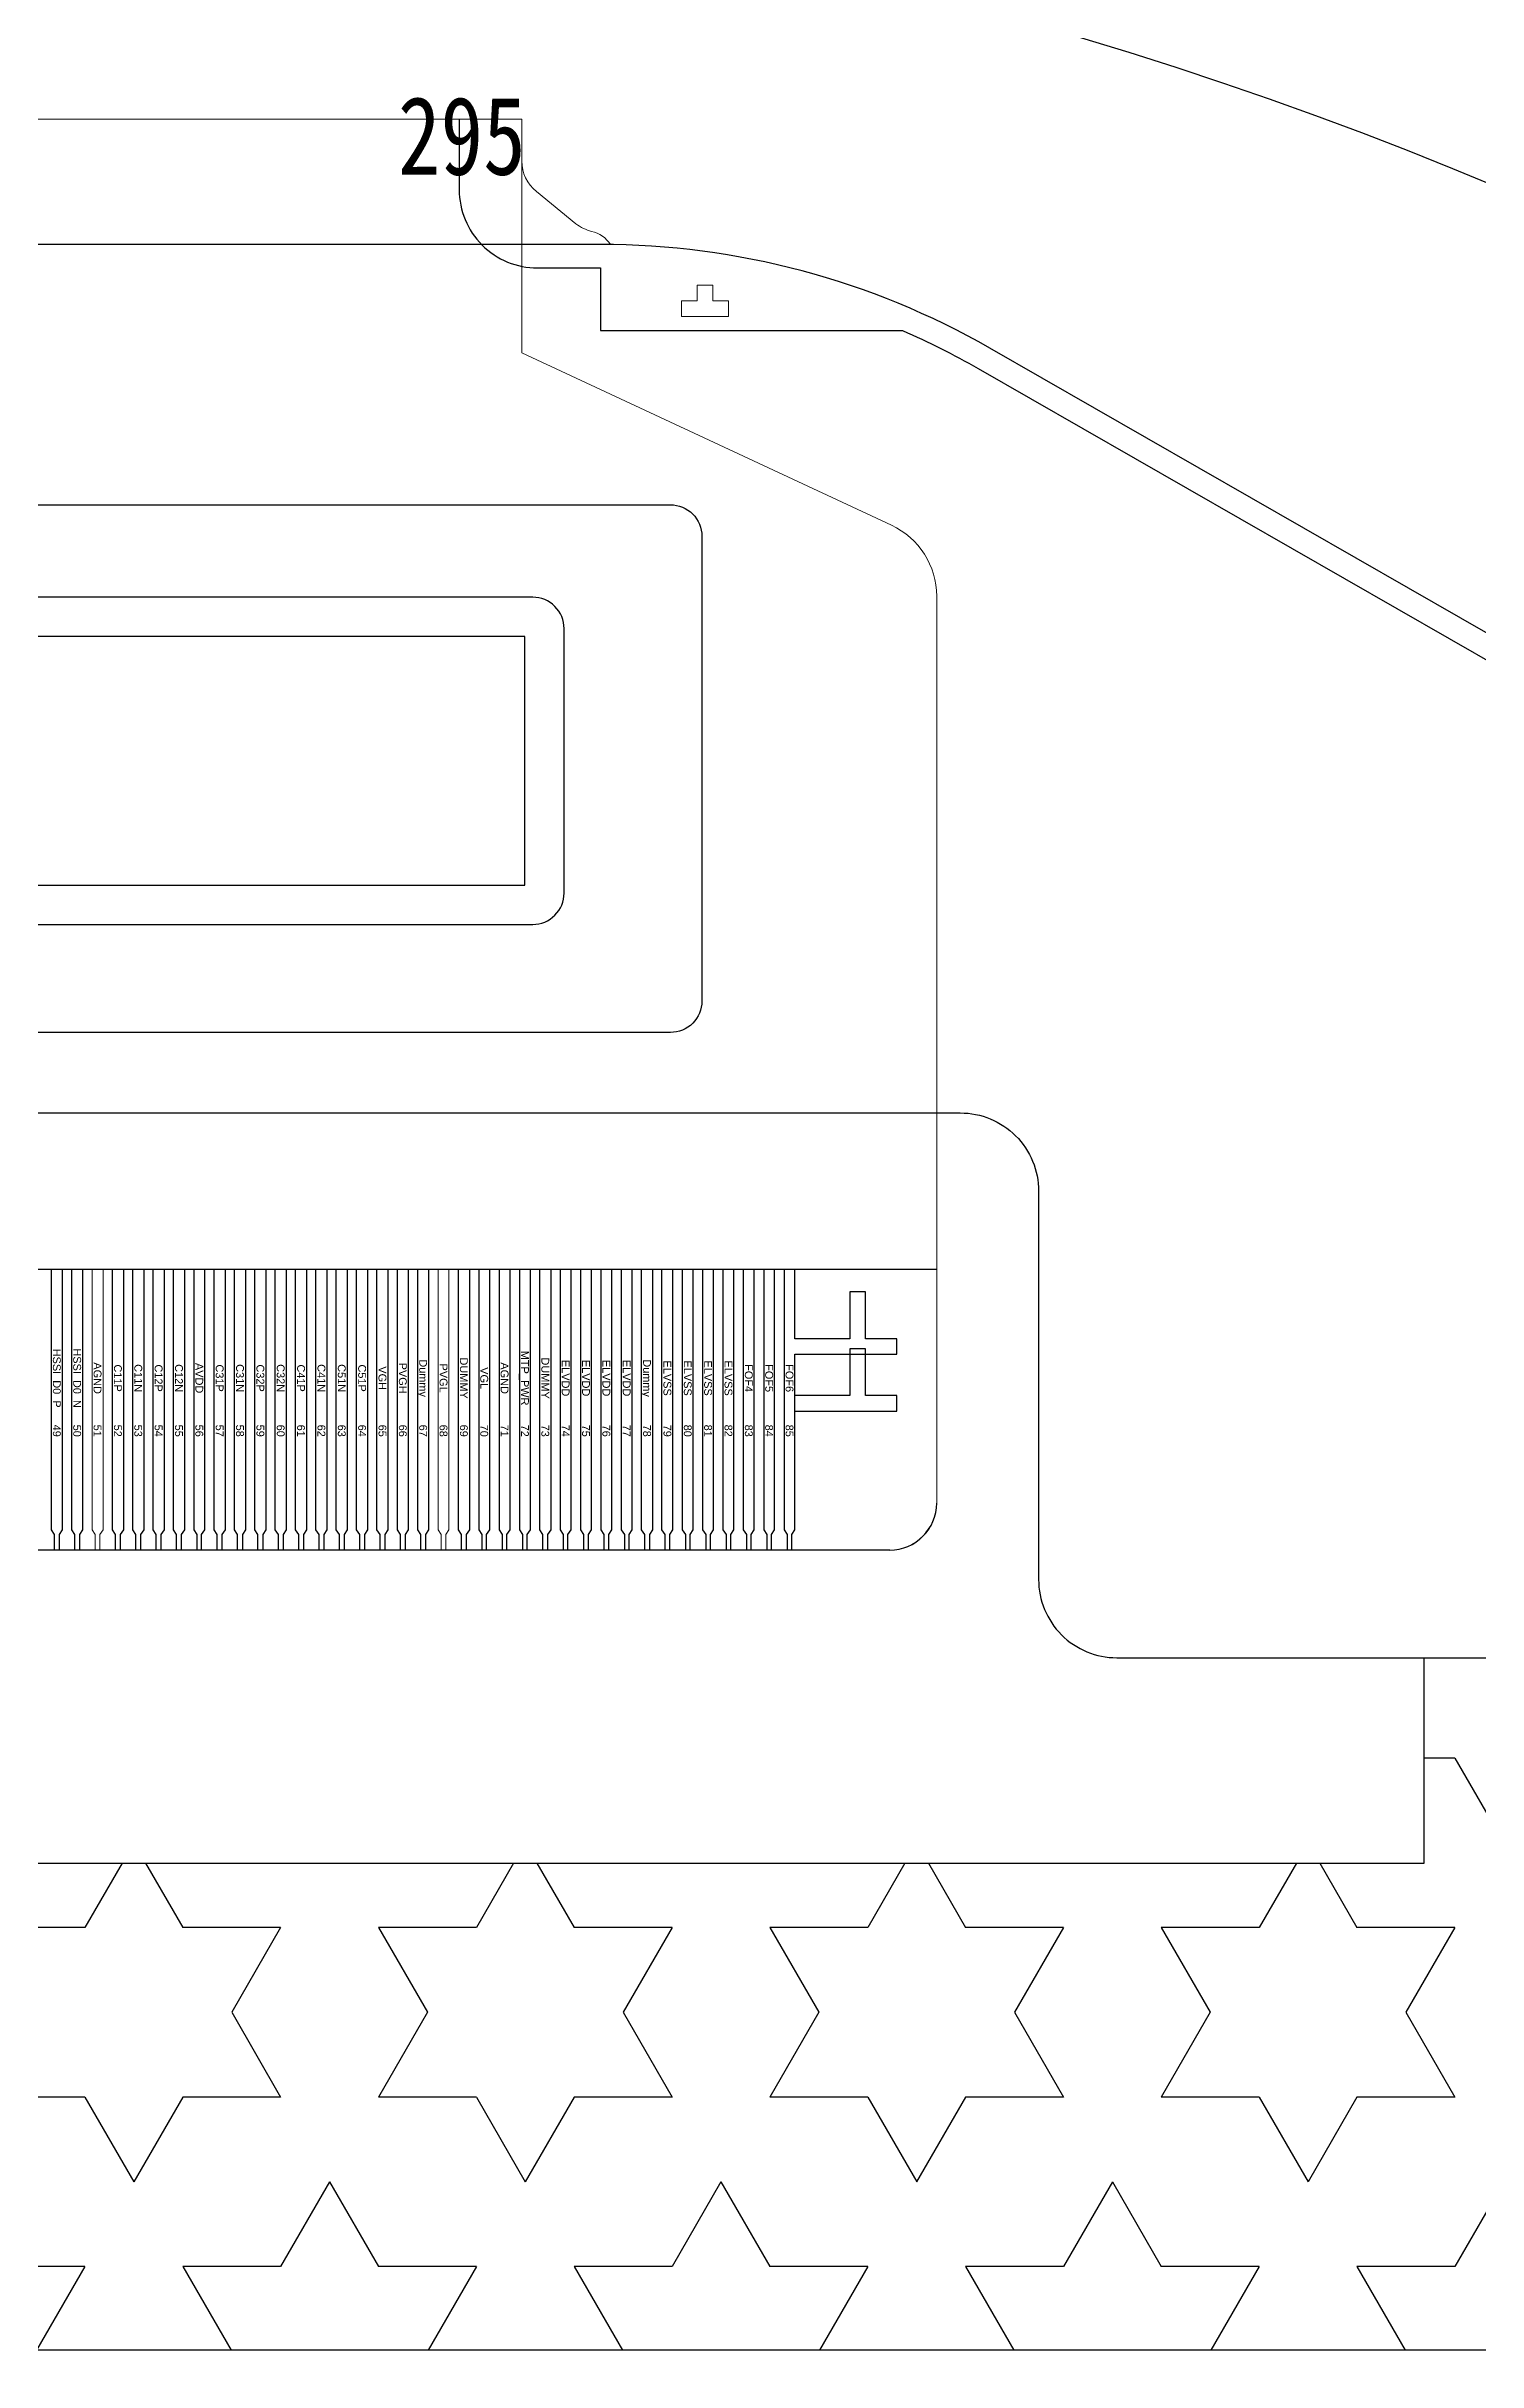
# Model space of a CAD drawing. Header units: inches. Extents: x 1065 to 1380, y -746 to -387.
# Drawn here: x 1318.85 to 1327.99, y -605.2 to -590.42 of the extents above; entities that cross this region are included whole.
import ezdxf
from ezdxf.enums import TextEntityAlignment as Align

# ---------------------------------------------------------------- set-up
doc = ezdxf.new("R2010")
doc.units = ezdxf.units.IN
doc.header["$LTSCALE"] = 0.909449
doc.header["$MEASUREMENT"] = 0
doc.layers.get('0').update_dxf_attribs({"linetype": 'CONTINUOUS'})
for name, color, linetype in [('01 Copper', 3, 'CONTINUOUS'), ('03 Solder resist', 6, 'CONTINUOUS'), ('04 Chip', 20, 'CONTINUOUS'), ('06 Cutline', 4, 'CONTINUOUS'), ('06_CUTLINE', 7, 'CONTINUOUS'), ('07 Potting', 132, 'CONTINUOUS'), ('13 OL no.', 190, 'CONTINUOUS'), ('14 OL name', 220, 'CONTINUOUS'), ('DIM', 7, 'CONTINUOUS')]:
    doc.layers.add(name, color=color, linetype=linetype)
doc.layers.add('01_Copper', color=3, linetype='CONTINUOUS', lineweight=0)
doc.styles.add('MBC_Arial_Font', font='arial.ttf')
doc.styles.get("Standard").update_dxf_attribs({"font": 'txt', "width": 0.8})

msp = doc.modelspace()

# ---------------------------------------------------------------- hatches: boundary and pattern name
h = msp.add_hatch()
h.set_pattern_fill('STARS', color=5, scale=5, angle=180, style=0)
h.set_pattern_definition([(180, (2025.346, -1186.9994), (-1e-16, -1.0825318), [0.625, -0.625]), (240, (2025.346, -1186.9994), (0.9375, -0.5412659), [0.625, -0.625]), (300, (2025.0335, -1187.5407), (0.9375, 0.5412659), [0.625, -0.625])])
edge = h.paths.add_edge_path()
edge.add_line((1327.651, -602.02), (1327.651, -600.708))
edge.add_line((1327.651, -600.708), (1335.653, -600.708))
edge.add_arc((1335.653, -601.208), 0.5, 38.1223, 90, ccw=False)
edge.add_arc((1318.137, -614.953), 22.765, -2.2608, 38.1223, ccw=False)
edge.add_arc((1340.385, -615.831), 0.5, 270, 357.7392, ccw=False)
edge.add_line((1340.385, -616.331), (1333.436, -616.331))
edge.add_line((1333.436, -616.331), (1333.436, -605.131))
edge.add_line((1333.436, -605.131), (1309.602, -605.131))
edge.add_line((1309.602, -605.131), (1309.602, -602.02))
edge.add_line((1309.602, -602.02), (1327.651, -602.02))

# ---------------------------------------------------------------- linework, layer by layer
at = {"color": 1}
msp.add_line((1324.537, -598.228), (1311.737, -598.228), dxfattribs=at)
at = {"color": 1, "linetype": 'Continuous'}
msp.add_line((1324.537, -598.228), (1311.737, -598.228), dxfattribs=at)
at = {"color": 6}
msp.add_lwpolyline([(1321.487, -590.881), (1321.487, -591.331, 0.414214), (1321.987, -591.831), (1322.39, -591.831), (1322.39, -592.231), (1324.319, -592.231, -0.027877), (1324.802, -592.473), (1329.482, -595.156, -0.618371), (1327.145, -635.911), (1323.483, -637.485, -0.101815), (1321.568, -637.879), (1314.706, -637.879, -0.101815), (1312.791, -637.485), (1309.13, -635.911, -0.618371), (1306.792, -595.156), (1311.472, -592.473, -0.027877), (1311.955, -592.231), (1313.884, -592.231), (1313.884, -591.831), (1314.387, -591.831, 0.414214), (1314.887, -591.331), (1314.887, -590.881)], format="xyb", dxfattribs=at)
at = {"color": 3}
msp.add_lwpolyline([(1327.204, -636.049, 0.618371), (1329.557, -595.026), (1324.877, -592.343, 0.130855), (1322.39, -591.681), (1318.137, -591.681), (1313.884, -591.681, 0.130855), (1311.397, -592.343), (1306.717, -595.026, 0.618371), (1309.07, -636.049), (1312.732, -637.622, 0.101815), (1314.706, -638.029), (1321.568, -638.029, 0.101815), (1323.543, -637.622)], format="xyb", close=True, dxfattribs=at)
at = {"lineweight": 0}
msp.add_lwpolyline([(1323.108, -592.041), (1323.108, -591.941), (1323.008, -591.941), (1323.008, -592.041), (1322.908, -592.041), (1322.908, -592.141), (1323.008, -592.141), (1323.208, -592.141), (1323.208, -592.041)], close=True, dxfattribs=at)
at = {"color": 4, "ltscale": 0.1}
msp.add_circle((1318.137, -614.95), 25.65, dxfattribs=at)
at = {"layer": '01 Copper'}
for points in [[(1318.902, -600.02), (1318.902, -599.92), (1318.882, -599.89), (1318.882, -598.228)], [(1318.952, -598.228), (1318.952, -599.89), (1318.932, -599.92), (1318.932, -600.02)], [(1319.032, -600.02), (1319.032, -599.92), (1319.012, -599.89), (1319.012, -598.228)], [(1319.082, -598.228), (1319.082, -599.89), (1319.062, -599.92), (1319.062, -600.02)], [(1319.292, -600.02), (1319.292, -599.92), (1319.272, -599.89), (1319.272, -598.228)], [(1319.342, -598.228), (1319.342, -599.89), (1319.322, -599.92), (1319.322, -600.02)], [(1319.422, -600.02), (1319.422, -599.92), (1319.402, -599.89), (1319.402, -598.228)], [(1319.472, -598.228), (1319.472, -599.89), (1319.452, -599.92), (1319.452, -600.02)], [(1319.552, -600.02), (1319.552, -599.92), (1319.532, -599.89), (1319.532, -598.228)], [(1319.602, -598.228), (1319.602, -599.89), (1319.582, -599.92), (1319.582, -600.02)], [(1319.682, -600.02), (1319.682, -599.92), (1319.662, -599.89), (1319.662, -598.228)], [(1319.732, -598.228), (1319.732, -599.89), (1319.712, -599.92), (1319.712, -600.02)], [(1319.792, -598.228), (1319.792, -599.89), (1319.812, -599.92), (1319.812, -600.02)], [(1319.842, -600.02), (1319.842, -599.92), (1319.862, -599.89), (1319.862, -598.228)], [(1319.942, -600.02), (1319.942, -599.92), (1319.922, -599.89), (1319.922, -598.228)], [(1319.992, -598.228), (1319.992, -599.89), (1319.972, -599.92), (1319.972, -600.02)], [(1320.072, -600.02), (1320.072, -599.92), (1320.052, -599.89), (1320.052, -598.228)], [(1320.122, -598.228), (1320.122, -599.89), (1320.102, -599.92), (1320.102, -600.02)], [(1320.202, -600.02), (1320.202, -599.92), (1320.182, -599.89), (1320.182, -598.228)], [(1320.252, -598.228), (1320.252, -599.89), (1320.232, -599.92), (1320.232, -600.02)], [(1320.332, -600.02), (1320.332, -599.92), (1320.312, -599.89), (1320.312, -598.228)], [(1320.382, -598.228), (1320.382, -599.89), (1320.362, -599.92), (1320.362, -600.02)], [(1320.462, -600.02), (1320.462, -599.92), (1320.442, -599.89), (1320.442, -598.228)], [(1320.512, -598.228), (1320.512, -599.89), (1320.492, -599.92), (1320.492, -600.02)], [(1320.592, -600.02), (1320.592, -599.92), (1320.572, -599.89), (1320.572, -598.228)], [(1320.642, -598.228), (1320.642, -599.89), (1320.622, -599.92), (1320.622, -600.02)], [(1320.722, -600.02), (1320.722, -599.92), (1320.702, -599.89), (1320.702, -598.228)], [(1320.772, -598.228), (1320.772, -599.89), (1320.752, -599.92), (1320.752, -600.02)], [(1320.852, -600.02), (1320.852, -599.92), (1320.832, -599.89), (1320.832, -598.228)], [(1320.902, -598.228), (1320.902, -599.89), (1320.882, -599.92), (1320.882, -600.02)], [(1320.982, -600.02), (1320.982, -599.92), (1320.962, -599.89), (1320.962, -598.228)], [(1321.032, -598.228), (1321.032, -599.89), (1321.012, -599.92), (1321.012, -600.02)], [(1321.112, -600.02), (1321.112, -599.92), (1321.092, -599.89), (1321.092, -598.228)], [(1321.162, -598.228), (1321.162, -599.89), (1321.142, -599.92), (1321.142, -600.02)], [(1321.242, -600.02), (1321.242, -599.92), (1321.222, -599.89), (1321.222, -598.228)], [(1321.292, -598.228), (1321.292, -599.89), (1321.272, -599.92), (1321.272, -600.02)], [(1321.502, -600.02), (1321.502, -599.92), (1321.482, -599.89), (1321.482, -598.228)], [(1321.552, -598.228), (1321.552, -599.89), (1321.532, -599.92), (1321.532, -600.02)], [(1321.612, -598.228), (1321.612, -599.89), (1321.632, -599.92), (1321.632, -600.02)], [(1321.662, -600.02), (1321.662, -599.92), (1321.682, -599.89), (1321.682, -598.228)], [(1321.742, -598.228), (1321.742, -599.89), (1321.762, -599.92), (1321.762, -600.02)], [(1321.792, -600.02), (1321.792, -599.92), (1321.812, -599.89), (1321.812, -598.228)], [(1321.872, -598.228), (1321.872, -599.89), (1321.892, -599.92), (1321.892, -600.02)], [(1321.922, -600.02), (1321.922, -599.92), (1321.942, -599.89), (1321.942, -598.228)], [(1322.022, -600.02), (1322.022, -599.92), (1322.002, -599.89), (1322.002, -598.228)], [(1322.072, -598.228), (1322.072, -599.89), (1322.052, -599.92), (1322.052, -600.02)], [(1322.132, -598.228), (1322.132, -599.89), (1322.152, -599.92), (1322.152, -600.02)], [(1322.182, -600.02), (1322.182, -599.92), (1322.202, -599.89), (1322.202, -598.228)], [(1322.262, -598.228), (1322.262, -599.89), (1322.282, -599.92), (1322.282, -600.02)], [(1322.312, -600.02), (1322.312, -599.92), (1322.332, -599.89), (1322.332, -598.228)], [(1322.392, -598.228), (1322.392, -599.89), (1322.412, -599.92), (1322.412, -600.02)], [(1322.442, -600.02), (1322.442, -599.92), (1322.462, -599.89), (1322.462, -598.228)], [(1322.522, -598.228), (1322.522, -599.89), (1322.542, -599.92), (1322.542, -600.02)], [(1322.572, -600.02), (1322.572, -599.92), (1322.592, -599.89), (1322.592, -598.228)], [(1322.672, -600.02), (1322.672, -599.92), (1322.652, -599.89), (1322.652, -598.228)], [(1322.722, -598.228), (1322.722, -599.89), (1322.702, -599.92), (1322.702, -600.02)], [(1322.802, -600.02), (1322.802, -599.92), (1322.782, -599.89), (1322.782, -598.228)], [(1322.832, -600.02), (1322.832, -599.92), (1322.852, -599.89), (1322.852, -598.228)], [(1322.912, -598.228), (1322.912, -599.89), (1322.932, -599.92), (1322.932, -600.02)], [(1322.962, -600.02), (1322.962, -599.92), (1322.982, -599.89), (1322.982, -598.228)], [(1323.042, -598.228), (1323.042, -599.89), (1323.062, -599.92), (1323.062, -600.02)], [(1323.092, -600.02), (1323.092, -599.92), (1323.112, -599.89), (1323.112, -598.228)], [(1323.172, -598.228), (1323.172, -599.89), (1323.192, -599.92), (1323.192, -600.02)], [(1323.222, -600.02), (1323.222, -599.92), (1323.242, -599.89), (1323.242, -598.228)], [(1323.302, -598.228), (1323.302, -599.89), (1323.322, -599.92), (1323.322, -600.02)], [(1323.352, -600.02), (1323.352, -599.92), (1323.372, -599.89), (1323.372, -598.228)], [(1323.432, -598.228), (1323.432, -599.89), (1323.452, -599.92), (1323.452, -600.02)], [(1323.482, -600.02), (1323.482, -599.92), (1323.502, -599.89), (1323.502, -598.228)], [(1323.562, -598.228), (1323.562, -599.89), (1323.582, -599.92), (1323.582, -600.02)], [(1323.612, -600.02), (1323.612, -599.92), (1323.632, -599.89), (1323.632, -598.77), (1324.282, -598.77), (1324.282, -598.67), (1324.082, -598.67), (1324.082, -598.37), (1323.982, -598.37), (1323.982, -598.67), (1323.632, -598.67), (1323.632, -598.228)], [(1323.632, -599.134), (1324.282, -599.134), (1324.282, -599.034), (1324.082, -599.034), (1324.082, -598.734), (1323.982, -598.734), (1323.982, -599.034), (1323.632, -599.034)]]:
    msp.add_lwpolyline(points, dxfattribs=at)
at = {"layer": '01 Copper', "linetype": 'Continuous', "lineweight": 0}
for points in [[(1319.142, -598.228), (1319.142, -599.89), (1319.162, -599.92), (1319.162, -600.02)], [(1319.192, -600.02), (1319.192, -599.92), (1319.212, -599.89), (1319.212, -598.228)]]:
    msp.add_lwpolyline(points, dxfattribs=at)
at = {"layer": '01 Copper', "color": 3, "linetype": 'Continuous', "lineweight": 0}
for points in [[(1321.372, -600.02), (1321.372, -599.92), (1321.352, -599.89), (1321.352, -598.228)], [(1321.422, -598.228), (1321.422, -599.89), (1321.402, -599.92), (1321.402, -600.02)]]:
    msp.add_lwpolyline(points, dxfattribs=at)
at = {"layer": '01_Copper', "color": 3, "linetype": 'Continuous'}
for p, q in [((1318.882, -599.89), (1318.882, -598.228)), ((1318.952, -598.228), (1318.952, -599.89)), ((1319.012, -599.89), (1319.012, -598.228)), ((1319.082, -598.228), (1319.082, -599.89)), ((1319.142, -598.228), (1319.142, -599.89)), ((1319.212, -599.89), (1319.212, -598.228)), ((1319.272, -599.89), (1319.272, -598.228)), ((1319.342, -598.228), (1319.342, -599.89)), ((1319.402, -599.89), (1319.402, -598.228)), ((1319.472, -598.228), (1319.472, -599.89)), ((1319.532, -599.89), (1319.532, -598.228)), ((1319.602, -598.228), (1319.602, -599.89)), ((1319.662, -599.89), (1319.662, -598.228)), ((1319.732, -598.228), (1319.732, -599.89)), ((1319.792, -598.228), (1319.792, -599.89)), ((1319.862, -599.89), (1319.862, -598.228)), ((1319.922, -599.89), (1319.922, -598.228)), ((1319.992, -598.228), (1319.992, -599.89)), ((1320.052, -599.89), (1320.052, -598.228)), ((1320.122, -598.228), (1320.122, -599.89)), ((1320.182, -599.89), (1320.182, -598.228)), ((1320.252, -598.228), (1320.252, -599.89)), ((1320.312, -599.89), (1320.312, -598.228)), ((1320.382, -598.228), (1320.382, -599.89)), ((1320.442, -599.89), (1320.442, -598.228)), ((1320.512, -598.228), (1320.512, -599.89)), ((1320.572, -599.89), (1320.572, -598.228)), ((1320.642, -598.228), (1320.642, -599.89)), ((1320.702, -599.89), (1320.702, -598.228)), ((1320.772, -598.228), (1320.772, -599.89)), ((1320.832, -599.89), (1320.832, -598.228)), ((1320.902, -598.228), (1320.902, -599.89)), ((1320.962, -599.89), (1320.962, -598.228)), ((1321.032, -598.228), (1321.032, -599.89)), ((1321.092, -599.89), (1321.092, -598.228)), ((1321.162, -598.228), (1321.162, -599.89)), ((1321.222, -599.89), (1321.222, -598.228)), ((1321.292, -598.228), (1321.292, -599.89)), ((1321.352, -599.89), (1321.352, -598.228)), ((1321.422, -598.228), (1321.422, -599.89)), ((1321.482, -599.89), (1321.482, -598.228)), ((1321.552, -598.228), (1321.552, -599.89)), ((1321.612, -598.228), (1321.612, -599.89)), ((1321.682, -599.89), (1321.682, -598.228)), ((1321.742, -598.228), (1321.742, -599.89)), ((1321.812, -599.89), (1321.812, -598.228)), ((1321.872, -598.228), (1321.872, -599.89)), ((1321.942, -599.89), (1321.942, -598.228)), ((1322.002, -599.89), (1322.002, -598.228)), ((1322.072, -598.228), (1322.072, -599.89)), ((1322.132, -598.228), (1322.132, -599.89)), ((1322.202, -599.89), (1322.202, -598.228)), ((1322.262, -598.228), (1322.262, -599.89)), ((1322.332, -599.89), (1322.332, -598.228)), ((1322.392, -598.228), (1322.392, -599.89)), ((1322.462, -599.89), (1322.462, -598.228)), ((1322.522, -598.228), (1322.522, -599.89)), ((1322.592, -599.89), (1322.592, -598.228)), ((1322.652, -599.89), (1322.652, -598.228)), ((1322.722, -598.228), (1322.722, -599.89)), ((1322.782, -599.89), (1322.782, -598.228)), ((1322.852, -599.89), (1322.852, -598.228)), ((1322.912, -598.228), (1322.912, -599.89)), ((1322.982, -599.89), (1322.982, -598.228)), ((1323.042, -598.228), (1323.042, -599.89)), ((1323.112, -599.89), (1323.112, -598.228)), ((1323.172, -598.228), (1323.172, -599.89)), ((1323.242, -599.89), (1323.242, -598.228)), ((1323.302, -598.228), (1323.302, -599.89)), ((1323.372, -599.89), (1323.372, -598.228)), ((1323.432, -598.228), (1323.432, -599.89)), ((1323.502, -599.89), (1323.502, -598.228)), ((1323.562, -598.228), (1323.562, -599.89)), ((1323.632, -598.67), (1323.632, -598.228)), ((1323.982, -598.37), (1323.982, -598.67)), ((1324.082, -598.37), (1323.982, -598.37)), ((1324.082, -598.67), (1324.082, -598.37)), ((1323.982, -598.67), (1323.632, -598.67)), ((1324.282, -598.67), (1324.082, -598.67)), ((1324.282, -598.77), (1324.282, -598.67)), ((1323.632, -599.89), (1323.632, -598.77)), ((1323.632, -598.77), (1324.282, -598.77)), ((1318.902, -599.92), (1318.882, -599.89)), ((1318.902, -600.02), (1318.902, -599.92)), ((1318.952, -599.89), (1318.932, -599.92)), ((1318.932, -599.92), (1318.932, -600.02)), ((1319.032, -599.92), (1319.012, -599.89)), ((1319.032, -600.02), (1319.032, -599.92)), ((1319.082, -599.89), (1319.062, -599.92)), ((1319.062, -599.92), (1319.062, -600.02)), ((1319.142, -599.89), (1319.162, -599.92)), ((1319.162, -599.92), (1319.162, -600.02)), ((1319.192, -599.92), (1319.212, -599.89)), ((1319.192, -600.02), (1319.192, -599.92)), ((1319.292, -599.92), (1319.272, -599.89)), ((1319.292, -600.02), (1319.292, -599.92)), ((1319.342, -599.89), (1319.322, -599.92)), ((1319.322, -599.92), (1319.322, -600.02)), ((1319.422, -599.92), (1319.402, -599.89)), ((1319.422, -600.02), (1319.422, -599.92)), ((1319.472, -599.89), (1319.452, -599.92)), ((1319.452, -599.92), (1319.452, -600.02)), ((1319.552, -599.92), (1319.532, -599.89)), ((1319.552, -600.02), (1319.552, -599.92)), ((1319.602, -599.89), (1319.582, -599.92)), ((1319.582, -599.92), (1319.582, -600.02)), ((1319.682, -599.92), (1319.662, -599.89)), ((1319.682, -600.02), (1319.682, -599.92)), ((1319.732, -599.89), (1319.712, -599.92)), ((1319.712, -599.92), (1319.712, -600.02)), ((1319.792, -599.89), (1319.812, -599.92)), ((1319.812, -599.92), (1319.812, -600.02)), ((1319.842, -599.92), (1319.862, -599.89)), ((1319.842, -600.02), (1319.842, -599.92)), ((1319.942, -599.92), (1319.922, -599.89)), ((1319.942, -600.02), (1319.942, -599.92)), ((1319.992, -599.89), (1319.972, -599.92)), ((1319.972, -599.92), (1319.972, -600.02)), ((1320.072, -599.92), (1320.052, -599.89)), ((1320.072, -600.02), (1320.072, -599.92)), ((1320.122, -599.89), (1320.102, -599.92)), ((1320.102, -599.92), (1320.102, -600.02)), ((1320.202, -599.92), (1320.182, -599.89)), ((1320.202, -600.02), (1320.202, -599.92)), ((1320.252, -599.89), (1320.232, -599.92)), ((1320.232, -599.92), (1320.232, -600.02)), ((1320.332, -599.92), (1320.312, -599.89)), ((1320.332, -600.02), (1320.332, -599.92)), ((1320.382, -599.89), (1320.362, -599.92)), ((1320.362, -599.92), (1320.362, -600.02)), ((1320.462, -599.92), (1320.442, -599.89)), ((1320.462, -600.02), (1320.462, -599.92)), ((1320.512, -599.89), (1320.492, -599.92)), ((1320.492, -599.92), (1320.492, -600.02)), ((1320.592, -599.92), (1320.572, -599.89)), ((1320.592, -600.02), (1320.592, -599.92)), ((1320.642, -599.89), (1320.622, -599.92)), ((1320.622, -599.92), (1320.622, -600.02)), ((1320.722, -599.92), (1320.702, -599.89)), ((1320.722, -600.02), (1320.722, -599.92)), ((1320.772, -599.89), (1320.752, -599.92)), ((1320.752, -599.92), (1320.752, -600.02)), ((1320.852, -599.92), (1320.832, -599.89)), ((1320.852, -600.02), (1320.852, -599.92)), ((1320.902, -599.89), (1320.882, -599.92)), ((1320.882, -599.92), (1320.882, -600.02)), ((1320.982, -599.92), (1320.962, -599.89)), ((1320.982, -600.02), (1320.982, -599.92)), ((1321.032, -599.89), (1321.012, -599.92)), ((1321.012, -599.92), (1321.012, -600.02)), ((1321.112, -599.92), (1321.092, -599.89)), ((1321.112, -600.02), (1321.112, -599.92)), ((1321.162, -599.89), (1321.142, -599.92)), ((1321.142, -599.92), (1321.142, -600.02)), ((1321.242, -599.92), (1321.222, -599.89)), ((1321.242, -600.02), (1321.242, -599.92)), ((1321.292, -599.89), (1321.272, -599.92)), ((1321.272, -599.92), (1321.272, -600.02)), ((1321.372, -599.92), (1321.352, -599.89)), ((1321.372, -600.02), (1321.372, -599.92)), ((1321.422, -599.89), (1321.402, -599.92)), ((1321.402, -599.92), (1321.402, -600.02)), ((1321.502, -599.92), (1321.482, -599.89)), ((1321.502, -600.02), (1321.502, -599.92)), ((1321.552, -599.89), (1321.532, -599.92)), ((1321.532, -599.92), (1321.532, -600.02)), ((1321.612, -599.89), (1321.632, -599.92)), ((1321.632, -599.92), (1321.632, -600.02)), ((1321.662, -599.92), (1321.682, -599.89)), ((1321.662, -600.02), (1321.662, -599.92)), ((1321.742, -599.89), (1321.762, -599.92)), ((1321.762, -599.92), (1321.762, -600.02)), ((1321.792, -599.92), (1321.812, -599.89)), ((1321.792, -600.02), (1321.792, -599.92)), ((1321.872, -599.89), (1321.892, -599.92)), ((1321.892, -599.92), (1321.892, -600.02)), ((1321.922, -599.92), (1321.942, -599.89)), ((1321.922, -600.02), (1321.922, -599.92)), ((1322.022, -599.92), (1322.002, -599.89)), ((1322.022, -600.02), (1322.022, -599.92)), ((1322.072, -599.89), (1322.052, -599.92)), ((1322.052, -599.92), (1322.052, -600.02)), ((1322.132, -599.89), (1322.152, -599.92)), ((1322.152, -599.92), (1322.152, -600.02)), ((1322.182, -599.92), (1322.202, -599.89)), ((1322.182, -600.02), (1322.182, -599.92)), ((1322.262, -599.89), (1322.282, -599.92)), ((1322.282, -599.92), (1322.282, -600.02)), ((1322.312, -599.92), (1322.332, -599.89)), ((1322.312, -600.02), (1322.312, -599.92)), ((1322.392, -599.89), (1322.412, -599.92)), ((1322.412, -599.92), (1322.412, -600.02)), ((1322.442, -599.92), (1322.462, -599.89)), ((1322.442, -600.02), (1322.442, -599.92)), ((1322.522, -599.89), (1322.542, -599.92)), ((1322.542, -599.92), (1322.542, -600.02)), ((1322.572, -599.92), (1322.592, -599.89)), ((1322.572, -600.02), (1322.572, -599.92)), ((1322.672, -599.92), (1322.652, -599.89)), ((1322.672, -600.02), (1322.672, -599.92)), ((1322.722, -599.89), (1322.702, -599.92)), ((1322.702, -599.92), (1322.702, -600.02)), ((1322.802, -599.92), (1322.782, -599.89)), ((1322.802, -600.02), (1322.802, -599.92)), ((1322.832, -599.92), (1322.852, -599.89)), ((1322.832, -600.02), (1322.832, -599.92)), ((1322.912, -599.89), (1322.932, -599.92)), ((1322.932, -599.92), (1322.932, -600.02)), ((1322.962, -599.92), (1322.982, -599.89)), ((1322.962, -600.02), (1322.962, -599.92)), ((1323.042, -599.89), (1323.062, -599.92)), ((1323.062, -599.92), (1323.062, -600.02)), ((1323.092, -599.92), (1323.112, -599.89)), ((1323.092, -600.02), (1323.092, -599.92)), ((1323.172, -599.89), (1323.192, -599.92)), ((1323.192, -599.92), (1323.192, -600.02)), ((1323.222, -599.92), (1323.242, -599.89)), ((1323.222, -600.02), (1323.222, -599.92)), ((1323.302, -599.89), (1323.322, -599.92)), ((1323.322, -599.92), (1323.322, -600.02)), ((1323.352, -599.92), (1323.372, -599.89)), ((1323.352, -600.02), (1323.352, -599.92)), ((1323.432, -599.89), (1323.452, -599.92)), ((1323.452, -599.92), (1323.452, -600.02)), ((1323.482, -599.92), (1323.502, -599.89)), ((1323.482, -600.02), (1323.482, -599.92)), ((1323.562, -599.89), (1323.582, -599.92)), ((1323.582, -599.92), (1323.582, -600.02)), ((1323.612, -599.92), (1323.632, -599.89)), ((1323.612, -600.02), (1323.612, -599.92))]:
    msp.add_line(p, q, dxfattribs=at)
at = {"layer": '03 Solder resist'}
msp.add_lwpolyline([(1321.957, -593.934), (1314.317, -593.934, 0.414214), (1314.117, -594.134), (1314.117, -595.824, 0.414214), (1314.317, -596.024), (1321.957, -596.024, 0.414214), (1322.157, -595.824), (1322.157, -594.134, 0.414214)], format="xyb", close=True, dxfattribs=at)
at = {"layer": '04 Chip'}
msp.add_lwpolyline([(1321.907, -594.184), (1314.367, -594.184), (1314.367, -595.774), (1321.907, -595.774)], close=True, dxfattribs=at)
at = {"layer": '06 Cutline', "lineweight": 0}
msp.add_line((1314.387, -590.881), (1321.887, -590.881), dxfattribs=at)
for points in [[(1321.887, -590.881), (1321.887, -592.373), (1324.248, -593.474, -0.291473), (1324.537, -593.927), (1324.537, -599.72, -0.414214), (1324.237, -600.02), (1312.037, -600.02, -0.414214), (1311.737, -599.72), (1311.737, -593.927, -0.291473), (1312.026, -593.474)], [(1321.887, -590.881), (1321.887, -591.148, 0.226485), (1321.98, -591.343), (1322.233, -591.548, 0.112553), (1322.333, -591.597, -0.192144), (1322.454, -591.682)]]:
    msp.add_lwpolyline(points, format="xyb", dxfattribs=at)
at = {"layer": '06_CUTLINE', "color": 4, "linetype": 'Continuous'}
msp.add_line((1324.237, -600.02), (1312.037, -600.02), dxfattribs=at)
msp.add_arc((1324.237, -599.72), 0.3, 270, 0, dxfattribs=at)
at = {"layer": '07 Potting'}
msp.add_lwpolyline([(1322.837, -596.714), (1313.437, -596.714, -0.414214), (1313.237, -596.514), (1313.237, -593.544, -0.414214), (1313.437, -593.344), (1322.837, -593.344, -0.414214), (1323.037, -593.544), (1323.037, -596.514, -0.414214)], format="xyb", close=True, dxfattribs=at)
at = {"layer": 'DIM', "ltscale": 0.01}
msp.add_lwpolyline([(1304.422, -600.708), (1310.586, -600.708, 0.414214), (1311.086, -600.208), (1311.086, -597.728, -0.414214), (1311.586, -597.228), (1324.688, -597.228, -0.414214), (1325.188, -597.728), (1325.188, -600.208, 0.414214), (1325.688, -600.708), (1335.653, -600.708, -0.230306), (1336.046, -600.899, -0.178051), (1340.884, -615.851, -0.402703), (1340.385, -616.331), (1328.516, -616.331, -0.414214), (1328.016, -615.831), (1328.016, -613.221, 0.414214), (1327.516, -612.721), (1311.548, -612.721, -0.414214), (1311.048, -612.221), (1311.048, -606.326, 0.414214), (1310.548, -605.826), (1304.046, -605.826, -0.414214)], format="xyb", dxfattribs=at)
at = {"layer": 'DIM', "color": 4, "ltscale": 0.01}
msp.add_lwpolyline([(1327.651, -602.02), (1327.651, -600.708), (1335.653, -600.708, -0.230306), (1336.046, -600.899, -0.178051), (1340.884, -615.851, -0.402703), (1340.385, -616.331), (1333.436, -616.331), (1333.436, -605.131), (1309.602, -605.131), (1309.602, -602.02), (1327.651, -602.02)], format="xyb", dxfattribs=at)

# ---------------------------------------------------------------- texts
at = {"lineweight": 0, "insert": (1321.912, -590.736), "char_height": 0.5, "width": 1.08594, "attachment_point": 3}
msp.add_mtext('295', dxfattribs=at)
at = {"layer": '13 OL no.', "style": 'MBC_Arial_Font'}
for s, p in [('49', (1318.917, -599.258)), ('50', (1319.047, -599.258)), ('51', (1319.177, -599.258)), ('52', (1319.307, -599.258)), ('53', (1319.437, -599.258)), ('54', (1319.567, -599.258)), ('55', (1319.697, -599.258)), ('56', (1319.827, -599.258)), ('57', (1319.957, -599.258)), ('58', (1320.087, -599.258)), ('59', (1320.217, -599.258)), ('60', (1320.347, -599.258)), ('61', (1320.477, -599.258)), ('62', (1320.607, -599.258)), ('63', (1320.737, -599.258)), ('64', (1320.867, -599.258)), ('65', (1320.997, -599.258)), ('66', (1321.127, -599.258)), ('67', (1321.257, -599.258)), ('68', (1321.387, -599.258)), ('69', (1321.517, -599.258)), ('70', (1321.647, -599.258)), ('71', (1321.777, -599.258)), ('72', (1321.907, -599.258)), ('73', (1322.037, -599.258)), ('74', (1322.167, -599.258)), ('75', (1322.297, -599.258)), ('76', (1322.427, -599.258)), ('77', (1322.557, -599.258)), ('78', (1322.687, -599.258)), ('79', (1322.817, -599.258)), ('80', (1322.947, -599.258)), ('81', (1323.077, -599.258)), ('82', (1323.207, -599.258)), ('83', (1323.337, -599.258)), ('84', (1323.467, -599.258)), ('85', (1323.597, -599.258))]:
    msp.add_text(s, height=0.05, rotation=270, dxfattribs=at).set_placement(p, align=Align.MIDDLE_CENTER)
at = {"layer": '14 OL name', "style": 'MBC_Arial_Font'}
for s, p in [('HSSI_D0_P', (1318.917, -598.922)), ('HSSI_D0_N', (1319.047, -598.922)), ('Dummy', (1321.257, -598.922)), ('DUMMY', (1321.517, -598.922)), ('MTP_PWR', (1321.907, -598.922)), ('DUMMY', (1322.037, -598.922)), ('ELVDD', (1322.167, -598.922)), ('ELVDD', (1322.297, -598.922)), ('ELVDD', (1322.427, -598.922)), ('ELVDD', (1322.557, -598.922)), ('Dummy', (1322.687, -598.922)), ('ELVSS', (1322.817, -598.922)), ('ELVSS', (1322.947, -598.922)), ('ELVSS', (1323.077, -598.922)), ('ELVSS', (1323.207, -598.922)), ('AGND', (1319.177, -598.922)), ('C11P', (1319.307, -598.922)), ('C11N', (1319.437, -598.922)), ('C12P', (1319.567, -598.922)), ('C12N', (1319.697, -598.922)), ('AVDD', (1319.827, -598.922)), ('C31P', (1319.957, -598.922)), ('C31N', (1320.087, -598.922)), ('C32P', (1320.217, -598.922)), ('C32N', (1320.347, -598.922)), ('C41P', (1320.477, -598.922)), ('C41N', (1320.607, -598.922)), ('C51N', (1320.737, -598.922)), ('C51P', (1320.867, -598.922)), ('VGH', (1320.997, -598.922)), ('PVGH', (1321.127, -598.922)), ('PVGL', (1321.387, -598.922)), ('VGL', (1321.647, -598.922)), ('AGND', (1321.777, -598.922)), ('FOF4', (1323.337, -598.922)), ('FOF5', (1323.467, -598.922)), ('FOF6', (1323.597, -598.922))]:
    msp.add_text(s, height=0.05, rotation=270, dxfattribs=at).set_placement(p, align=Align.MIDDLE_CENTER)

doc.saveas('drawing.dxf')
